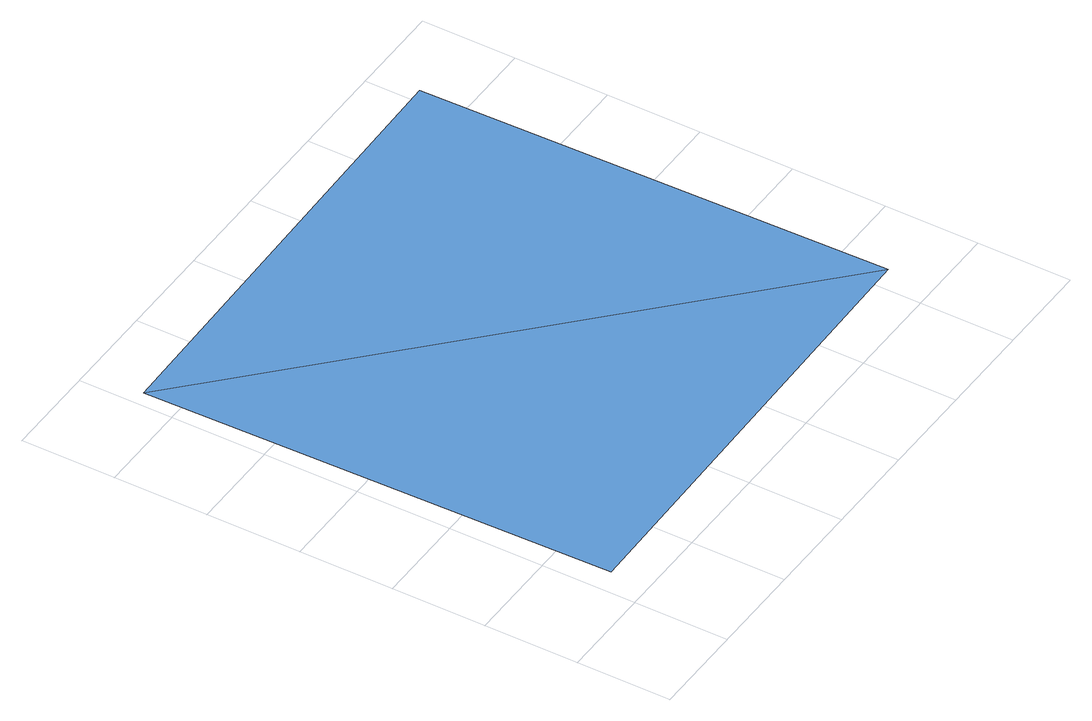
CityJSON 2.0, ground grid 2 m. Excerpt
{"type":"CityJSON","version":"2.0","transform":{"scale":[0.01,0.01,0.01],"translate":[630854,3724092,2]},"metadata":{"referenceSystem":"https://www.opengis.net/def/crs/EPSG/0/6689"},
"CityObjects":{
"waterbody1":{"type":"WaterBody","attributes":{"name":"福岡県津波浸水想定図","class":"1140","function":"2","WaterBodyTsunamiRiskAttribute.description":"1","WaterBodyTsunamiRiskAttribute.rank":"1"},"geometry":[{"type":"MultiSurface","lod":"1","boundaries":[[[0,1,2]],[[1,3,2]]]}]}
},
"vertices":[
[52,82,77],[1051,101,77],[33,1081,77],[1032,1101,77]
]}
